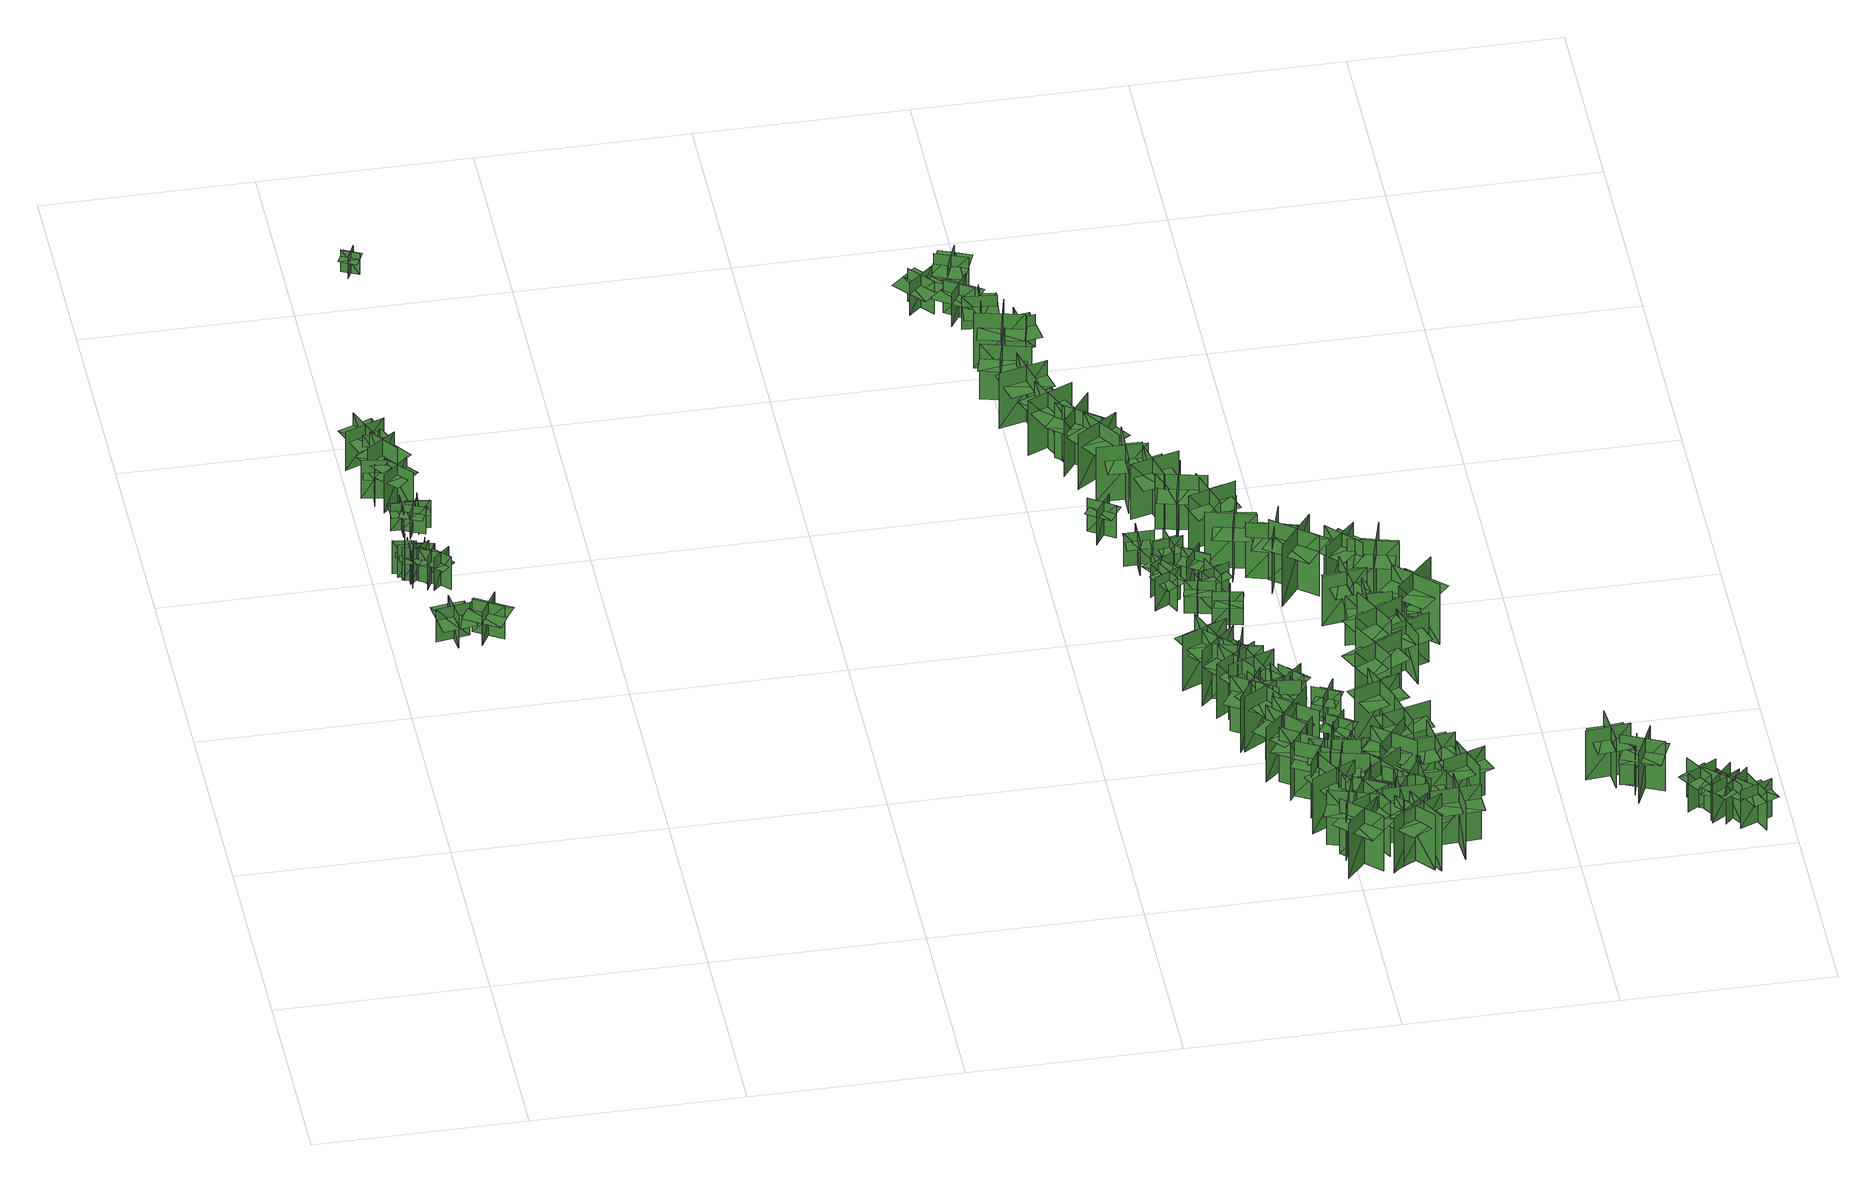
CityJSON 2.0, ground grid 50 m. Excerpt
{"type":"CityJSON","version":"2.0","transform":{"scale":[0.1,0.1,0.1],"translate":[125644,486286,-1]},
"CityObjects":{
"tree1":{"type":"SolitaryVegetationObject","geometry":[{"type":"MultiSurface","lod":"1","boundaries":[[[0,1,2]],[[0,2,3]],[[4,5,6]],[[4,6,7]],[[8,9,10]],[[8,10,11]],[[8,11,12]],[[8,12,13]]]}]},
"tree2":{"type":"SolitaryVegetationObject","geometry":[{"type":"MultiSurface","lod":"1","boundaries":[[[14,15,16]],[[14,16,17]],[[18,19,20]],[[18,20,21]],[[22,23,24]],[[22,24,25]],[[22,25,26]],[[22,26,27]]]}]},
"tree3":{"type":"SolitaryVegetationObject","geometry":[{"type":"MultiSurface","lod":"1","boundaries":[[[28,29,30]],[[28,30,31]],[[32,33,34]],[[32,34,35]],[[36,37,38]],[[36,38,39]],[[36,39,40]],[[36,40,41]]]}]},
"tree4":{"type":"SolitaryVegetationObject","geometry":[{"type":"MultiSurface","lod":"1","boundaries":[[[42,43,44]],[[42,44,45]],[[46,47,48]],[[46,48,49]],[[50,51,52]],[[50,52,53]],[[50,53,54]],[[50,54,55]]]}]},
"tree5":{"type":"SolitaryVegetationObject","geometry":[{"type":"MultiSurface","lod":"1","boundaries":[[[56,57,58]],[[56,58,59]],[[60,61,62]],[[60,62,63]],[[64,65,66]],[[64,66,67]],[[64,67,68]],[[64,68,69]]]}]},
"tree6":{"type":"SolitaryVegetationObject","geometry":[{"type":"MultiSurface","lod":"1","boundaries":[[[70,71,72]],[[70,72,73]],[[74,75,76]],[[74,76,77]],[[78,79,80]],[[78,80,81]],[[78,81,82]],[[78,82,83]]]}]},
"tree7":{"type":"SolitaryVegetationObject","geometry":[{"type":"MultiSurface","lod":"1","boundaries":[[[84,85,86]],[[84,86,87]],[[88,89,90]],[[88,90,91]],[[92,93,94]],[[92,94,95]],[[92,95,96]],[[92,96,97]]]}]},
"tree8":{"type":"SolitaryVegetationObject","geometry":[{"type":"MultiSurface","lod":"1","boundaries":[[[98,99,100]],[[98,100,101]],[[102,103,104]],[[102,104,105]],[[106,107,108]],[[106,108,109]],[[106,109,110]],[[106,110,111]]]}]},
"tree9":{"type":"SolitaryVegetationObject","geometry":[{"type":"MultiSurface","lod":"1","boundaries":[[[112,113,114]],[[112,114,115]],[[116,117,118]],[[116,118,119]],[[120,121,122]],[[120,122,123]],[[120,123,124]],[[120,124,125]]]}]},
"tree10":{"type":"SolitaryVegetationObject","geometry":[{"type":"MultiSurface","lod":"1","boundaries":[[[126,127,128]],[[126,128,129]],[[130,131,132]],[[130,132,133]],[[134,135,136]],[[134,136,137]],[[134,137,138]],[[134,138,139]]]}]},
"tree11":{"type":"SolitaryVegetationObject","geometry":[{"type":"MultiSurface","lod":"1","boundaries":[[[140,141,142]],[[140,142,143]],[[144,145,146]],[[144,146,147]],[[148,149,150]],[[148,150,151]],[[148,151,152]],[[148,152,153]]]}]},
"tree12":{"type":"SolitaryVegetationObject","geometry":[{"type":"MultiSurface","lod":"1","boundaries":[[[154,155,156]],[[154,156,157]],[[158,159,160]],[[158,160,161]],[[162,163,164]],[[162,164,165]],[[162,165,166]],[[162,166,167]]]}]},
"tree13":{"type":"SolitaryVegetationObject","geometry":[{"type":"MultiSurface","lod":"1","boundaries":[[[168,169,170]],[[168,170,171]],[[172,173,174]],[[172,174,175]],[[176,177,178]],[[176,178,179]],[[176,180,181]],[[176,181,177]]]}]},
"tree14":{"type":"SolitaryVegetationObject","geometry":[{"type":"MultiSurface","lod":"1","boundaries":[[[182,183,184]],[[182,184,185]],[[186,187,188]],[[186,188,189]],[[190,191,192]],[[190,192,193]],[[190,193,194]],[[190,194,195]]]}]},
"tree15":{"type":"SolitaryVegetationObject","geometry":[{"type":"MultiSurface","lod":"1","boundaries":[[[196,197,198]],[[196,198,199]],[[200,201,202]],[[200,202,203]],[[204,205,206]],[[204,206,207]],[[204,208,209]],[[204,209,205]]]}]},
"tree16":{"type":"SolitaryVegetationObject","geometry":[{"type":"MultiSurface","lod":"1","boundaries":[[[210,211,212]],[[210,212,213]],[[214,215,216]],[[214,216,217]],[[218,219,220]],[[218,220,221]],[[218,221,222]],[[218,222,223]]]}]},
"tree17":{"type":"SolitaryVegetationObject","geometry":[{"type":"MultiSurface","lod":"1","boundaries":[[[224,225,226]],[[224,226,227]],[[228,229,230]],[[228,230,231]],[[232,233,234]],[[232,234,235]],[[232,235,236]],[[232,236,237]]]}]},
"tree18":{"type":"SolitaryVegetationObject","geometry":[{"type":"MultiSurface","lod":"1","boundaries":[[[238,239,240]],[[238,240,241]],[[242,243,244]],[[242,244,245]],[[246,247,248]],[[246,248,249]],[[246,249,250]],[[246,250,251]]]}]},
"tree19":{"type":"SolitaryVegetationObject","geometry":[{"type":"MultiSurface","lod":"1","boundaries":[[[252,253,254]],[[252,254,255]],[[256,257,258]],[[256,258,259]],[[260,261,262]],[[260,262,263]],[[260,264,265]],[[260,265,261]]]}]},
"tree20":{"type":"SolitaryVegetationObject","geometry":[{"type":"MultiSurface","lod":"1","boundaries":[[[266,267,268]],[[266,268,269]],[[270,271,272]],[[270,272,273]],[[274,275,276]],[[274,276,277]],[[274,278,279]],[[274,279,275]]]}]},
"tree21":{"type":"SolitaryVegetationObject","geometry":[{"type":"MultiSurface","lod":"1","boundaries":[[[280,281,282]],[[280,282,283]],[[284,285,286]],[[284,286,287]],[[288,289,290]],[[288,290,291]],[[288,292,293]],[[288,293,289]]]}]},
"tree22":{"type":"SolitaryVegetationObject","geometry":[{"type":"MultiSurface","lod":"1","boundaries":[[[294,295,296]],[[294,296,297]],[[298,299,300]],[[298,300,301]],[[302,303,304]],[[302,304,305]],[[302,306,307]],[[302,307,303]]]}]},
"tree23":{"type":"SolitaryVegetationObject","geometry":[{"type":"MultiSurface","lod":"1","boundaries":[[[308,309,310]],[[308,310,311]],[[312,313,314]],[[312,314,315]],[[316,317,318]],[[316,318,319]],[[316,320,321]],[[316,321,317]]]}]},
"tree24":{"type":"SolitaryVegetationObject","geometry":[{"type":"MultiSurface","lod":"1","boundaries":[[[322,323,324]],[[322,324,325]],[[326,327,328]],[[326,328,329]],[[330,331,332]],[[330,332,333]],[[330,334,335]],[[330,335,331]]]}]},
"tree25":{"type":"SolitaryVegetationObject","geometry":[{"type":"MultiSurface","lod":"1","boundaries":[[[336,337,338]],[[336,338,339]],[[340,341,342]],[[340,342,343]],[[344,345,346]],[[344,346,347]],[[344,348,349]],[[344,349,345]]]}]},
"tree26":{"type":"SolitaryVegetationObject","geometry":[{"type":"MultiSurface","lod":"1","boundaries":[[[350,351,352]],[[350,352,353]],[[354,355,356]],[[354,356,357]],[[358,359,360]],[[358,360,361]],[[358,362,363]],[[358,363,359]]]}]},
"tree27":{"type":"SolitaryVegetationObject","geometry":[{"type":"MultiSurface","lod":"1","boundaries":[[[364,365,366]],[[364,366,367]],[[368,369,370]],[[368,370,371]],[[372,373,374]],[[372,374,375]],[[372,376,377]],[[372,377,373]]]}]},
"tree28":{"type":"SolitaryVegetationObject","geometry":[{"type":"MultiSurface","lod":"1","boundaries":[[[378,379,380]],[[378,380,381]],[[382,383,384]],[[382,384,385]],[[386,387,388]],[[386,388,389]],[[386,390,391]],[[386,391,387]]]}]},
"tree29":{"type":"SolitaryVegetationObject","geometry":[{"type":"MultiSurface","lod":"1","boundaries":[[[392,393,394]],[[392,394,395]],[[396,397,398]],[[396,398,399]],[[400,401,402]],[[400,402,403]],[[400,404,405]],[[400,405,401]]]}]},
"tree30":{"type":"SolitaryVegetationObject","geometry":[{"type":"MultiSurface","lod":"1","boundaries":[[[406,407,408]],[[406,408,409]],[[410,411,412]],[[410,412,413]],[[414,415,416]],[[414,416,417]],[[414,418,419]],[[414,419,415]]]}]},
"tree31":{"type":"SolitaryVegetationObject","geometry":[{"type":"MultiSurface","lod":"1","boundaries":[[[420,421,422]],[[420,422,423]],[[424,425,426]],[[424,426,427]],[[428,429,430]],[[428,430,431]],[[428,431,432]],[[428,432,433]]]}]},
"tree32":{"type":"SolitaryVegetationObject","geometry":[{"type":"MultiSurface","lod":"1","boundaries":[[[434,435,436]],[[434,436,437]],[[438,439,440]],[[438,440,441]],[[442,443,444]],[[442,444,445]],[[442,446,447]],[[442,447,443]]]}]},
"tree33":{"type":"SolitaryVegetationObject","geometry":[{"type":"MultiSurface","lod":"1","boundaries":[[[448,449,450]],[[448,450,451]],[[452,453,454]],[[452,454,455]],[[456,457,458]],[[456,458,459]],[[456,460,461]],[[456,461,457]]]}]},
"tree34":{"type":"SolitaryVegetationObject","geometry":[{"type":"MultiSurface","lod":"1","boundaries":[[[462,463,464]],[[462,464,465]],[[466,467,468]],[[466,468,469]],[[470,471,472]],[[470,472,473]],[[470,474,475]],[[470,475,471]]]}]},
"tree35":{"type":"SolitaryVegetationObject","geometry":[{"type":"MultiSurface","lod":"1","boundaries":[[[476,477,478]],[[476,478,479]],[[480,481,482]],[[480,482,483]],[[484,485,486]],[[484,486,487]],[[484,488,489]],[[484,489,485]]]}]},
"tree36":{"type":"SolitaryVegetationObject","geometry":[{"type":"MultiSurface","lod":"1","boundaries":[[[490,491,492]],[[490,492,493]],[[494,495,496]],[[494,496,497]],[[498,499,500]],[[498,500,501]],[[498,502,503]],[[498,503,499]]]}]},
"tree37":{"type":"SolitaryVegetationObject","geometry":[{"type":"MultiSurface","lod":"1","boundaries":[[[504,505,506]],[[504,506,507]],[[508,509,510]],[[508,510,511]],[[512,513,514]],[[512,514,515]],[[512,516,517]],[[512,517,513]]]}]},
"tree38":{"type":"SolitaryVegetationObject","geometry":[{"type":"MultiSurface","lod":"1","boundaries":[[[518,519,520]],[[518,520,521]],[[522,523,524]],[[522,524,525]],[[526,527,528]],[[526,528,529]],[[526,530,531]],[[526,531,527]]]}]},
"tree39":{"type":"SolitaryVegetationObject","geometry":[{"type":"MultiSurface","lod":"1","boundaries":[[[532,533,534]],[[532,534,535]],[[536,537,538]],[[536,538,539]],[[540,541,542]],[[540,542,543]],[[540,544,545]],[[540,545,541]]]}]},
"tree40":{"type":"SolitaryVegetationObject","geometry":[{"type":"MultiSurface","lod":"1","boundaries":[[[546,547,548]],[[546,548,549]],[[550,551,552]],[[550,552,553]],[[554,555,556]],[[554,556,557]],[[554,558,559]],[[554,559,555]]]}]},
"tree41":{"type":"SolitaryVegetationObject","geometry":[{"type":"MultiSurface","lod":"1","boundaries":[[[560,561,562]],[[560,562,563]],[[564,565,566]],[[564,566,567]],[[568,569,570]],[[568,570,571]],[[568,572,573]],[[568,573,569]]]}]},
"tree42":{"type":"SolitaryVegetationObject","geometry":[{"type":"MultiSurface","lod":"1","boundaries":[[[574,575,576]],[[574,576,577]],[[578,579,580]],[[578,580,581]],[[582,583,584]],[[582,584,585]],[[582,586,587]],[[582,587,583]]]}]},
"tree43":{"type":"SolitaryVegetationObject","geometry":[{"type":"MultiSurface","lod":"1","boundaries":[[[588,589,590]],[[588,590,591]],[[592,593,594]],[[592,594,595]],[[596,597,598]],[[596,598,599]],[[596,600,601]],[[596,601,597]]]}]},
"tree44":{"type":"SolitaryVegetationObject","geometry":[{"type":"MultiSurface","lod":"1","boundaries":[[[602,603,604]],[[602,604,605]],[[606,607,608]],[[606,608,609]],[[610,611,612]],[[610,612,613]],[[610,614,615]],[[610,615,611]]]}]},
"tree45":{"type":"SolitaryVegetationObject","geometry":[{"type":"MultiSurface","lod":"1","boundaries":[[[616,617,618]],[[616,618,619]],[[620,621,622]],[[620,622,623]],[[624,625,626]],[[624,626,627]],[[624,628,629]],[[624,629,625]]]}]},
"tree46":{"type":"SolitaryVegetationObject","geometry":[{"type":"MultiSurface","lod":"1","boundaries":[[[630,631,632]],[[630,632,633]],[[634,635,636]],[[634,636,637]],[[638,639,640]],[[638,640,641]],[[638,642,643]],[[638,643,639]]]}]},
"tree47":{"type":"SolitaryVegetationObject","geometry":[{"type":"MultiSurface","lod":"1","boundaries":[[[644,645,646]],[[644,646,647]],[[648,649,650]],[[648,650,651]],[[652,653,654]],[[652,654,655]],[[652,656,657]],[[652,657,653]]]}]},
"tree48":{"type":"SolitaryVegetationObject","geometry":[{"type":"MultiSurface","lod":"1","boundaries":[[[658,659,660]],[[658,660,661]],[[662,663,664]],[[662,664,665]],[[666,667,668]],[[666,668,669]],[[666,670,671]],[[666,671,667]]]}]},
"tree49":{"type":"SolitaryVegetationObject","geometry":[{"type":"MultiSurface","lod":"1","boundaries":[[[672,673,674]],[[672,674,675]],[[676,677,678]],[[676,678,679]],[[680,681,682]],[[680,682,683]],[[680,684,685]],[[680,685,681]]]}]},
"tree50":{"type":"SolitaryVegetationObject","geometry":[{"type":"MultiSurface","lod":"1","boundaries":[[[686,687,688]],[[686,688,689]],[[690,691,692]],[[690,692,693]],[[694,695,696]],[[694,696,697]],[[694,697,698]],[[694,698,699]]]}]},
"tree51":{"type":"SolitaryVegetationObject","geometry":[{"type":"MultiSurface","lod":"1","boundaries":[[[700,701,702]],[[700,702,703]],[[704,705,706]],[[704,706,707]],[[708,709,710]],[[708,710,711]],[[708,712,713]],[[708,713,709]]]}]},
"tree52":{"type":"SolitaryVegetationObject","geometry":[{"type":"MultiSurface","lod":"1","boundaries":[[[714,715,716]],[[714,716,717]],[[718,719,720]],[[718,720,721]],[[722,723,724]],[[722,724,725]],[[722,726,727]],[[722,727,723]]]}]},
"tree53":{"type":"SolitaryVegetationObject","geometry":[{"type":"MultiSurface","lod":"1","boundaries":[[[728,729,730]],[[728,730,731]],[[732,733,734]],[[732,734,735]],[[736,737,738]],[[736,738,739]],[[736,740,741]],[[736,741,737]]]}]},
"tree54":{"type":"SolitaryVegetationObject","geometry":[{"type":"MultiSurface","lod":"1","boundaries":[[[742,743,744]],[[742,744,745]],[[746,747,748]],[[746,748,749]],[[750,751,752]],[[750,752,753]],[[750,753,754]],[[750,754,755]]]}]},
"tree55":{"type":"SolitaryVegetationObject","geometry":[{"type":"MultiSurface","lod":"1","boundaries":[[[756,757,758]],[[756,758,759]],[[760,761,762]],[[760,762,763]],[[764,765,766]],[[764,766,767]],[[764,768,769]],[[764,769,765]]]}]},
"tree56":{"type":"SolitaryVegetationObject","geometry":[{"type":"MultiSurface","lod":"1","boundaries":[[[770,771,772]],[[770,772,773]],[[774,775,776]],[[774,776,777]],[[778,779,780]],[[778,780,781]],[[778,782,783]],[[778,783,779]]]}]},
"tree57":{"type":"SolitaryVegetationObject","geometry":[{"type":"MultiSurface","lod":"1","boundaries":[[[784,785,786]],[[784,786,787]],[[788,789,790]],[[788,790,791]],[[792,793,794]],[[792,794,795]],[[792,796,797]],[[792,797,793]]]}]},
"tree58":{"type":"SolitaryVegetationObject","geometry":[{"type":"MultiSurface","lod":"1","boundaries":[[[798,799,800]],[[798,800,801]],[[802,803,804]],[[802,804,805]],[[806,807,808]],[[806,808,809]],[[806,810,811]],[[806,811,807]]]}]},
"tree59":{"type":"SolitaryVegetationObject","geometry":[{"type":"MultiSurface","lod":"1","boundaries":[[[812,813,814]],[[812,814,815]],[[816,817,818]],[[816,818,819]],[[820,821,822]],[[820,822,823]],[[820,823,824]],[[820,824,825]]]}]},
"tree60":{"type":"SolitaryVegetationObject","geometry":[{"type":"MultiSurface","lod":"1","boundaries":[[[826,827,828]],[[826,828,829]],[[830,831,832]],[[830,832,833]],[[834,835,836]],[[834,836,837]],[[834,838,839]],[[834,839,835]]]}]},
"tree61":{"type":"SolitaryVegetationObject","geometry":[{"type":"MultiSurface","lod":"1","boundaries":[[[840,841,842]],[[840,842,843]],[[844,845,846]],[[844,846,847]],[[848,849,850]],[[848,850,851]],[[848,852,853]],[[848,853,849]]]}]},
"tree62":{"type":"SolitaryVegetationObject","geometry":[{"type":"MultiSurface","lod":"1","boundaries":[[[854,855,856]],[[854,856,857]],[[858,859,860]],[[858,860,861]],[[862,863,864]],[[862,864,865]],[[862,866,867]],[[862,867,863]]]}]},
"tree63":{"type":"SolitaryVegetationObject","geometry":[{"type":"MultiSurface","lod":"1","boundaries":[[[868,869,870]],[[868,870,871]],[[872,873,874]],[[872,874,875]],[[876,877,878]],[[876,878,879]],[[876,880,881]],[[876,881,877]]]}]},
"tree64":{"type":"SolitaryVegetationObject","geometry":[{"type":"MultiSurface","lod":"1","boundaries":[[[882,883,884]],[[882,884,885]],[[886,887,888]],[[886,888,889]],[[890,891,892]],[[890,892,893]],[[890,893,894]],[[890,894,895]]]}]},
"tree65":{"type":"SolitaryVegetationObject","geometry":[{"type":"MultiSurface","lod":"1","boundaries":[[[896,897,898]],[[896,898,899]],[[900,901,902]],[[900,902,903]],[[904,905,906]],[[904,906,907]],[[904,908,909]],[[904,909,905]]]}]},
"tree66":{"type":"SolitaryVegetationObject","geometry":[{"type":"MultiSurface","lod":"1","boundaries":[[[910,911,912]],[[910,912,913]],[[914,915,916]],[[914,916,917]],[[918,919,920]],[[918,920,921]],[[918,921,922]],[[918,922,923]]]}]},
"tree67":{"type":"SolitaryVegetationObject","geometry":[{"type":"MultiSurface","lod":"1","boundaries":[[[924,925,926]],[[924,926,927]],[[928,929,930]],[[928,930,931]],[[932,933,934]],[[932,934,935]],[[932,935,936]],[[932,936,937]]]}]},
"tree68":{"type":"SolitaryVegetationObject","geometry":[{"type":"MultiSurface","lod":"1","boundaries":[[[938,939,940]],[[938,940,941]],[[942,943,944]],[[942,944,945]],[[946,947,948]],[[946,948,949]],[[946,949,950]],[[946,950,951]]]}]},
"tree69":{"type":"SolitaryVegetationObject","geometry":[{"type":"MultiSurface","lod":"1","boundaries":[[[952,953,954]],[[952,954,955]],[[956,957,958]],[[956,958,959]],[[960,961,962]],[[960,962,963]],[[960,964,965]],[[960,965,961]]]}]},
"tree70":{"type":"SolitaryVegetationObject","geometry":[{"type":"MultiSurface","lod":"1","boundaries":[[[966,967,968]],[[966,968,969]],[[970,971,972]],[[970,972,973]],[[974,975,976]],[[974,976,977]],[[974,977,978]],[[974,978,979]]]}]},
"tree71":{"type":"SolitaryVegetationObject","geometry":[{"type":"MultiSurface","lod":"1","boundaries":[[[980,981,982]],[[980,982,983]],[[984,985,986]],[[984,986,987]],[[988,989,990]],[[988,990,991]],[[988,992,993]],[[988,993,989]]]}]},
"tree72":{"type":"SolitaryVegetationObject","geometry":[{"type":"MultiSurface","lod":"1","boundaries":[[[994,995,996]],[[994,996,997]],[[998,999,1000]],[[998,1000,1001]],[[1002,1003,1004]],[[1002,1004,1005]],[[1002,1006,1007]],[[1002,1007,1003]]]}]},
"tree73":{"type":"SolitaryVegetationObject","geometry":[{"type":"MultiSurface","lod":"1","boundaries":[[[1008,1009,1010]],[[1008,1010,1011]],[[1012,1013,1014]],[[1012,1014,1015]],[[1016,1017,1018]],[[1016,1018,1019]],[[1016,1020,1021]],[[1016,1021,1017]]]}]},
"tree74":{"type":"SolitaryVegetationObject","geometry":[{"type":"MultiSurface","lod":"1","boundaries":[[[1022,1023,1024]],[[1022,1024,1025]],[[1026,1027,1028]],[[1026,1028,1029]],[[1030,1031,1032]],[[1030,1032,1033]],[[1030,1034,1035]],[[1030,1035,1031]]]}]},
"tree75":{"type":"SolitaryVegetationObject","geometry":[{"type":"MultiSurface","lod":"1","boundaries":[[[1036,1037,1038]],[[1036,1038,1039]],[[1040,1041,1042]],[[1040,1042,1043]],[[1044,1045,1046]],[[1044,1046,1047]],[[1044,1047,1048]],[[1044,1048,1049]]]}]},
"tree76":{"type":"SolitaryVegetationObject","geometry":[{"type":"MultiSurface","lod":"1","boundaries":[[[1050,1051,1052]],[[1050,1052,1053]],[[1054,1055,1056]],[[1054,1056,1057]],[[1058,1059,1060]],[[1058,1060,1061]],[[1058,1062,1063]],[[1058,1063,1059]]]}]},
"tree77":{"type":"SolitaryVegetationObject","geometry":[{"type":"MultiSurface","lod":"1","boundaries":[[[1064,1065,1066]],[[1064,1066,1067]],[[1068,1069,1070]],[[1068,1070,1071]],[[1072,1073,1074]],[[1072,1074,1075]],[[1072,1076,1077]],[[1072,1077,1073]]]}]},
"tree78":{"type":"SolitaryVegetationObject","geometry":[{"type":"MultiSurface","lod":"1","boundaries":[[[1078,1079,1080]],[[1078,1080,1081]],[[1082,1083,1084]],[[1082,1084,1085]],[[1086,1087,1088]],[[1086,1088,1089]],[[1086,1090,1091]],[[1086,1091,1087]]]}]},
"tree79":{"type":"SolitaryVegetationObject","geometry":[{"type":"MultiSurface","lod":"1","boundaries":[[[1092,1093,1094]],[[1092,1094,1095]],[[1096,1097,1098]],[[1096,1098,1099]],[[1100,1101,1102]],[[1100,1102,1103]],[[1100,1104,1105]],[[1100,1105,1101]]]}]},
"tree80":{"type":"SolitaryVegetationObject","geometry":[{"type":"MultiSurface","lod":"1","boundaries":[[[1106,1107,1108]],[[1106,1108,1109]],[[1110,1111,1112]],[[1110,1112,1113]],[[1114,1115,1116]],[[1114,1116,1117]],[[1114,1118,1119]],[[1114,1119,1115]]]}]},
"tree81":{"type":"SolitaryVegetationObject","geometry":[{"type":"MultiSurface","lod":"1","boundaries":[[[1120,1121,1122]],[[1120,1122,1123]],[[1124,1125,1126]],[[1124,1126,1127]],[[1128,1129,1130]],[[1128,1130,1131]],[[1128,1132,1133]],[[1128,1133,1129]]]}]},
"tree82":{"type":"SolitaryVegetationObject","geometry":[{"type":"MultiSurface","lod":"1","boundaries":[[[1134,1135,1136]],[[1134,1136,1137]],[[1138,1139,1140]],[[1138,1140,1141]],[[1142,1143,1144]],[[1142,1144,1145]],[[1142,1146,1147]],[[1142,1147,1143]]]}]},
"tree83":{"type":"SolitaryVegetationObject","geometry":[{"type":"MultiSurface","lod":"1","boundaries":[[[1148,1149,1150]],[[1148,1150,1151]],[[1152,1153,1154]],[[1152,1154,1155]],[[1156,1157,1158]],[[1156,1158,1159]],[[1156,1160,1161]],[[1156,1161,1157]]]}]},
"tree84":{"type":"SolitaryVegetationObject","geometry":[{"type":"MultiSurface","lod":"1","boundaries":[[[1162,1163,1164]],[[1162,1164,1165]],[[1166,1167,1168]],[[1166,1168,1169]],[[1170,1171,1172]],[[1170,1172,1173]],[[1170,1174,1175]],[[1170,1175,1171]]]}]},
"tree85":{"type":"SolitaryVegetationObject","geometry":[{"type":"MultiSurface","lod":"1","boundaries":[[[1176,1177,1178]],[[1176,1178,1179]],[[1180,1181,1182]],[[1180,1182,1183]],[[1184,1185,1186]],[[1184,1186,1187]],[[1184,1188,1189]],[[1184,1189,1185]]]}]},
"tree86":{"type":"SolitaryVegetationObject","geometry":[{"type":"MultiSurface","lod":"1","boundaries":[[[1190,1191,1192]],[[1190,1192,1193]],[[1194,1195,1196]],[[1194,1196,1197]],[[1198,1199,1200]],[[1198,1200,1201]],[[1198,1202,1203]],[[1198,1203,1199]]]}]},
"tree87":{"type":"SolitaryVegetationObject","geometry":[{"type":"MultiSurface","lod":"1","boundaries":[[[1204,1205,1206]],[[1204,1206,1207]],[[1208,1209,1210]],[[1208,1210,1211]],[[1212,1213,1214]],[[1212,1214,1215]],[[1212,1216,1217]],[[1212,1217,1213]]]}]},
"tree88":{"type":"SolitaryVegetationObject","geometry":[{"type":"MultiSurface","lod":"1","boundaries":[[[1218,1219,1220]],[[1218,1220,1221]],[[1222,1223,1224]],[[1222,1224,1225]],[[1226,1227,1228]],[[1226,1228,1229]],[[1226,1230,1231]],[[1226,1231,1227]]]}]},
"tree89":{"type":"SolitaryVegetationObject","geometry":[{"type":"MultiSurface","lod":"1","boundaries":[[[1232,1233,1234]],[[1232,1234,1235]],[[1236,1237,1238]],[[1236,1238,1239]],[[1240,1241,1242]],[[1240,1242,1243]],[[1240,1244,1245]],[[1240,1245,1241]]]}]},
"tree90":{"type":"SolitaryVegetationObject","geometry":[{"type":"MultiSurface","lod":"1","boundaries":[[[1246,1247,1248]],[[1246,1248,1249]],[[1250,1251,1252]],[[1250,1252,1253]],[[1254,1255,1256]],[[1254,1256,1257]],[[1254,1258,1259]],[[1254,1259,1255]]]}]},
"tree91":{"type":"SolitaryVegetationObject","geometry":[{"type":"MultiSurface","lod":"1","boundaries":[[[1260,1261,1262]],[[1260,1262,1263]],[[1264,1265,1266]],[[1264,1266,1267]],[[1268,1269,1270]],[[1268,1270,1271]],[[1268,1272,1273]],[[1268,1273,1269]]]}]},
"tree92":{"type":"SolitaryVegetationObject","geometry":[{"type":"MultiSurface","lod":"1","boundaries":[[[1274,1275,1276]],[[1274,1276,1277]],[[1278,1279,1280]],[[1278,1280,1281]],[[1282,1283,1284]],[[1282,1284,1285]],[[1282,1286,1287]],[[1282,1287,1283]]]}]},
"tree93":{"type":"SolitaryVegetationObject","geometry":[{"type":"MultiSurface","lod":"1","boundaries":[[[1288,1289,1290]],[[1288,1290,1291]],[[1292,1293,1294]],[[1292,1294,1295]],[[1296,1297,1298]],[[1296,1298,1299]],[[1296,1300,1301]],[[1296,1301,1297]]]}]},
"tree94":{"type":"SolitaryVegetationObject","geometry":[{"type":"MultiSurface","lod":"1","boundaries":[[[1302,1303,1304]],[[1302,1304,1305]],[[1306,1307,1308]],[[1306,1308,1309]],[[1310,1311,1312]],[[1310,1312,1313]],[[1310,1314,1315]],[[1310,1315,1311]]]}]},
"tree95":{"type":"SolitaryVegetationObject","geometry":[{"type":"MultiSurface","lod":"1","boundaries":[[[1316,1317,1318]],[[1316,1318,1319]],[[1320,1321,1322]],[[1320,1322,1323]],[[1324,1325,1326]],[[1324,1326,1327]],[[1324,1328,1329]],[[1324,1329,1325]]]}]},
"tree96":{"type":"SolitaryVegetationObject","geometry":[{"type":"MultiSurface","lod":"1","boundaries":[[[1330,1331,1332]],[[1330,1332,1333]],[[1334,1335,1336]],[[1334,1336,1337]],[[1338,1339,1340]],[[1338,1340,1341]],[[1338,1342,1343]],[[1338,1343,1339]]]}]},
"tree97":{"type":"SolitaryVegetationObject","geometry":[{"type":"MultiSurface","lod":"1","boundaries":[[[1344,1345,1346]],[[1344,1346,1347]],[[1348,1349,1350]],[[1348,1350,1351]],[[1352,1353,1354]],[[1352,1354,1355]],[[1352,1356,1357]],[[1352,1357,1353]]]}]},
"tree98":{"type":"SolitaryVegetationObject","geometry":[{"type":"MultiSurface","lod":"1","boundaries":[[[1358,1359,1360]],[[1358,1360,1361]],[[1362,1363,1364]],[[1362,1364,1365]],[[1366,1367,1368]],[[1366,1368,1369]],[[1366,1370,1371]],[[1366,1371,1367]]]}]},
"tree99":{"type":"SolitaryVegetationObject","geometry":[{"type":"MultiSurface","lod":"1","boundaries":[[[1372,1373,1374]],[[1372,1374,1375]],[[1376,1377,1378]],[[1376,1378,1379]],[[1380,1381,1382]],[[1380,1382,1383]],[[1380,1384,1385]],[[1380,1385,1381]]]}]},
"tree100":{"type":"SolitaryVegetationObject","geometry":[{"type":"MultiSurface","lod":"1","boundaries":[[[1386,1387,1388]],[[1386,1388,1389]],[[1390,1391,1392]],[[1390,1392,1393]],[[1394,1395,1396]],[[1394,1396,1397]],[[1394,1398,1399]],[[1394,1399,1395]]]}]},
"tree101":{"type":"SolitaryVegetationObject","geometry":[{"type":"MultiSurface","lod":"1","boundaries":[[[1400,1401,1402]],[[1400,1402,1403]],[[1404,1405,1406]],[[1404,1406,1407]],[[1408,1409,1410]],[[1408,1410,1411]],[[1408,1412,1413]],[[1408,1413,1409]]]}]},
"tree102":{"type":"SolitaryVegetationObject","geometry":[{"type":"MultiSurface","lod":"1","boundaries":[[[1414,1415,1416]],[[1414,1416,1417]],[[1418,1419,1420]],[[1418,1420,1421]],[[1422,1423,1424]],[[1422,1424,1425]],[[1422,1426,1427]],[[1422,1427,1423]]]}]},
"tree103":{"type":"SolitaryVegetationObject","geometry":[{"type":"MultiSurface","lod":"1","boundaries":[[[1428,1429,1430]],[[1428,1430,1431]],[[1432,1433,1434]],[[1432,1434,1435]],[[1436,1437,1438]],[[1436,1438,1439]],[[1436,1440,1441]],[[1436,1441,1437]]]}]}
},
"vertices":[
[179,1258,23],[179,1258,116],[100,1246,116],[100,1246,23],[146,1215,23],[146,1215,116],[135,1292,116],[135,1292,23],[148,1203,86],[188,1209,86],[174,1304,86],[134,1299,86],[94,1293,86],[108,1197,86],
[68,1475,28],[78,1528,28],[78,1528,120],[68,1475,120],[98,1496,28],[98,1496,120],[45,1505,120],[45,1505,28],[96,1496,90],[100,1518,90],[57,1526,90],[53,1504,90],[49,1481,90],[92,1474,90],
[81,1511,28],[79,1457,28],[79,1457,121],[81,1511,121],[55,1487,28],[55,1487,121],[109,1485,121],[109,1485,28],[57,1487,91],[56,1464,91],[100,1463,91],[100,1486,91],[101,1508,91],[57,1509,91],
[93,1495,29],[81,1442,29],[81,1442,122],[93,1495,122],[63,1476,29],[63,1476,122],[116,1464,122],[116,1464,29],[65,1476,92],[60,1453,92],[102,1444,92],[107,1466,92],[112,1488,92],[70,1498,92],
[81,1459,30],[126,1489,30],[126,1489,123],[81,1459,123],[116,1452,30],[116,1452,123],[87,1497,123],[87,1497,30],[115,1454,93],[134,1466,93],[111,1502,93],[92,1490,93],[73,1478,93],[96,1441,93],
[112,1425,33],[137,1473,33],[137,1473,126],[112,1425,126],[146,1436,33],[146,1436,126],[98,1461,126],[98,1461,33],[144,1437,96],[155,1457,96],[116,1477,96],[106,1457,96],[95,1437,96],[134,1417,96],
[127,1453,35],[164,1414,35],[164,1414,128],[127,1453,128],[126,1417,35],[126,1417,128],[165,1454,128],[165,1454,35],[127,1418,98],[143,1402,98],[175,1432,98],[159,1448,98],[143,1465,98],[112,1435,98],
[140,1512,34],[98,1523,34],[98,1523,95],[140,1512,95],[125,1537,34],[115,1494,34],[115,1494,95],[125,1537,95],[125,1537,78],[104,1543,78],[93,1500,78],[115,1494,78],[136,1489,78],[147,1532,78],
[196,1197,38],[196,1197,131],[237,1267,131],[237,1267,38],[183,1250,38],[183,1250,131],[250,1211,131],[250,1211,38],[173,1256,101],[153,1221,101],[236,1173,101],[256,1208,101],[277,1242,101],[193,1291,101],
[70,1666,22],[125,1666,22],[125,1666,99],[70,1666,99],[96,1640,22],[95,1695,22],[95,1695,99],[96,1640,99],[96,1640,78],[123,1640,78],[123,1695,78],[95,1695,78],[68,1695,78],[68,1640,78],
[28,1805,14],[90,1796,14],[90,1796,123],[28,1805,123],[53,1771,14],[53,1771,123],[62,1834,123],[62,1834,14],[53,1774,88],[79,1770,88],[87,1820,88],[61,1824,88],[35,1828,88],[27,1778,88],
[95,1659,25],[145,1637,25],[145,1637,102],[95,1659,102],[108,1625,25],[130,1675,25],[130,1675,102],[108,1625,102],[108,1625,81],[133,1614,81],[155,1665,81],[130,1675,81],[104,1686,81],[83,1635,81],
[43,1805,14],[112,1855,14],[112,1855,155],[43,1805,155],[108,1795,14],[58,1864,14],[58,1864,155],[108,1795,155],[108,1795,109],[58,1864,109],[20,1837,109],[70,1767,109],[145,1822,109],[96,1891,109],
[107,1672,21],[162,1665,21],[162,1665,97],[107,1672,97],[130,1643,21],[136,1698,21],[136,1698,97],[130,1643,97],[130,1643,76],[157,1639,76],[164,1694,76],[136,1698,76],[109,1701,76],[102,1646,76],
[70,1744,14],[131,1800,14],[131,1800,123],[70,1744,123],[135,1741,14],[80,1803,14],[80,1803,123],[135,1741,123],[75,1749,95],[131,1800,95],[109,1824,95],[53,1773,95],[97,1725,95],[153,1775,95],
[12,1912,15],[105,1949,15],[105,1949,124],[12,1912,124],[78,1884,15],[41,1978,15],[41,1978,124],[78,1884,124],[76,1888,93],[117,1904,93],[84,1990,93],[43,1974,93],[2,1958,93],[35,1872,93],
[106,1870,17],[47,1893,17],[47,1893,126],[106,1870,126],[89,1908,17],[89,1908,126],[66,1850,126],[66,1850,17],[88,1906,91],[63,1916,91],[45,1869,91],[70,1859,91],[94,1849,91],[113,1897,91],
[134,2566,45],[153,2606,45],[153,2606,106],[134,2566,106],[162,2575,45],[122,2595,45],[122,2595,106],[162,2575,106],[162,2575,89],[171,2595,89],[132,2615,89],[122,2595,89],[113,2575,89],[152,2556,89],
[1723,762,31],[1832,809,31],[1832,809,188],[1723,762,188],[1810,728,31],[1764,837,31],[1764,837,188],[1810,728,188],[1733,766,147],[1832,809,147],[1814,852,147],[1714,809,147],[1751,723,147],[1850,766,147],
[1813,520,29],[1876,620,29],[1876,620,186],[1813,520,186],[1904,541,29],[1804,604,29],[1804,604,186],[1904,541,186],[1818,528,145],[1876,620,145],[1836,644,145],[1779,553,145],[1858,503,145],[1915,595,145],
[1757,701,30],[1843,782,30],[1843,782,187],[1757,701,187],[1850,698,30],[1769,784,30],[1769,784,187],[1850,698,187],[1764,707,146],[1843,782,146],[1811,816,146],[1732,741,146],[1796,673,146],[1875,748,146],
[1862,623,31],[1796,721,31],[1796,721,187],[1862,623,187],[1879,715,31],[1781,649,31],[1781,649,187],[1879,715,187],[1856,632,147],[1796,721,147],[1757,695,147],[1818,606,147],[1895,658,147],[1835,747,147],
[1850,402,29],[1938,481,29],[1938,481,185],[1850,402,185],[1943,398,29],[1864,485,29],[1864,485,185],[1943,398,185],[1858,408,145],[1938,481,145],[1907,516,145],[1826,443,145],[1889,374,145],[1969,446,145],
[1978,334,28],[1880,401,28],[1880,401,184],[1978,334,184],[1960,426,28],[1893,328,28],[1893,328,184],[1960,426,184],[1970,340,144],[1880,401,144],[1854,362,144],[1943,301,144],[1996,378,144],[1907,439,144],
[2057,119,28],[1944,154,28],[1944,154,184],[2057,119,184],[2012,201,28],[1977,88,28],[1977,88,184],[2012,201,184],[2047,122,144],[1944,154,144],[1930,109,144],[2033,77,144],[2061,166,144],[1957,198,144],
[1968,120,25],[2055,40,25],[2055,40,182],[1968,120,182],[1972,27,25],[2053,114,25],[2053,114,182],[1972,27,182],[1976,113,141],[2055,40,141],[2087,74,141],[2007,148,141],[1944,79,141],[2023,6,141],
[1844,608,31],[1904,507,31],[1904,507,188],[1844,608,188],[1822,517,31],[1923,578,31],[1923,578,188],[1822,517,188],[1849,599,147],[1904,507,147],[1944,530,147],[1889,623,147],[1809,575,147],[1864,483,147],
[1612,1362,44],[1672,1324,44],[1672,1324,138],[1612,1362,138],[1624,1307,44],[1663,1367,44],[1663,1367,138],[1624,1307,138],[1617,1359,114],[1672,1324,114],[1687,1347,114],[1632,1382,114],[1602,1335,114],[1657,1300,114],
[1950,288,27],[2003,183,27],[2003,183,184],[1950,288,184],[1921,199,27],[2026,252,27],[2026,252,184],[1921,199,184],[1954,279,144],[2003,183,144],[2044,204,144],[1996,300,144],[1912,258,144],[1961,162,144],
[1902,345,28],[2004,287,28],[2004,287,185],[1902,345,185],[1927,256,28],[1985,358,28],[1985,358,185],[1927,256,185],[1910,340,144],[2004,287,144],[2027,328,144],[1933,381,144],[1887,300,144],[1981,246,144],
[1357,2206,47],[1357,2206,140],[1416,2260,140],[1416,2260,47],[1361,2260,47],[1361,2260,140],[1412,2203,140],[1412,2203,47],[1353,2269,110],[1323,2242,110],[1387,2170,110],[1417,2197,110],[1447,2224,110],[1383,2296,110],
[1863,771,30],[1831,657,30],[1831,657,187],[1863,771,187],[1782,725,30],[1895,693,30],[1895,693,187],[1782,725,187],[1860,761,146],[1831,657,146],[1876,645,146],[1905,749,146],[1815,774,146],[1786,670,146],
[1728,1097,46],[1760,1034,46],[1760,1034,140],[1728,1097,140],[1711,1043,46],[1774,1076,46],[1774,1076,140],[1711,1043,140],[1730,1092,116],[1760,1034,116],[1785,1047,116],[1755,1105,116],[1705,1079,116],[1735,1021,116],
[1700,1176,47],[1701,1247,47],[1701,1247,141],[1700,1176,141],[1740,1216,47],[1669,1216,47],[1669,1216,141],[1740,1216,141],[1700,1183,116],[1701,1247,116],[1673,1247,116],[1672,1183,116],[1728,1182,116],[1729,1247,116],
[1757,1076,47],[1718,1135,47],[1718,1135,141],[1757,1076,141],[1768,1131,47],[1709,1092,47],[1709,1092,141],[1768,1131,141],[1754,1081,116],[1718,1135,116],[1694,1120,116],[1731,1066,116],[1777,1097,116],[1741,1151,116],
[1846,728,29],[1887,617,29],[1887,617,185],[1846,728,185],[1808,643,29],[1918,684,29],[1918,684,185],[1808,643,185],[1849,718,145],[1887,617,145],[1931,633,145],[1893,735,145],[1805,702,145],[1843,601,145],
[1959,558,30],[1841,573,30],[1841,573,187],[1959,558,187],[1901,631,30],[1886,514,30],[1886,514,187],[1901,631,187],[1949,559,147],[1841,573,147],[1836,526,147],[1943,513,147],[1954,606,147],[1847,619,147],
[1978,440,29],[1884,512,29],[1884,512,186],[1978,440,186],[1965,533,29],[1893,439,29],[1893,439,186],[1965,533,186],[1970,446,145],[1884,512,145],[1856,476,145],[1941,409,145],[1998,483,145],[1913,549,145],
[1573,1853,42],[1459,1884,42],[1459,1884,199],[1573,1853,199],[1526,1934,42],[1495,1820,42],[1495,1820,199],[1526,1934,199],[1563,1856,158],[1459,1884,158],[1447,1839,158],[1551,1811,158],[1575,1901,158],[1471,1929,158],
[1484,1774,38],[1599,1802,38],[1599,1802,195],[1484,1774,195],[1565,1726,38],[1536,1841,38],[1536,1841,195],[1565,1726,195],[1494,1776,154],[1599,1802,154],[1587,1848,154],[1483,1821,154],[1505,1731,154],[1610,1757,154],
[1606,1620,43],[1557,1727,43],[1557,1727,200],[1606,1620,200],[1638,1707,43],[1530,1659,43],[1530,1659,200],[1638,1707,200],[1601,1629,160],[1557,1727,160],[1515,1708,160],[1559,1610,160],[1644,1648,160],[1600,1746,160],
[1983,215,30],[2012,329,30],[2012,329,187],[1983,215,187],[2063,263,30],[1948,292,30],[1948,292,187],[2063,263,187],[1985,224,146],[2012,329,146],[1967,341,146],[1940,236,146],[2030,213,146],[2057,318,146],
[2002,120,28],[2058,224,28],[2058,224,185],[2002,120,185],[2091,148,28],[1987,203,28],[1987,203,185],[2091,148,185],[2007,129,145],[2058,224,145],[2017,246,145],[1966,151,145],[2048,107,145],[2099,202,145],
[2053,318,30],[1938,345,30],[1938,345,186],[2053,318,186],[2003,397,30],[1976,282,30],[1976,282,186],[2003,397,186],[2043,320,146],[1938,345,146],[1927,300,146],[2032,275,146],[2054,366,146],[1948,390,146],
[2023,191,27],[2078,87,27],[2078,87,184],[2023,191,184],[1996,102,27],[2100,157,27],[2100,157,184],[1996,102,184],[2027,182,144],[2078,87,144],[2119,109,144],[2069,204,144],[1986,161,144],[2037,65,144],
[1842,1005,48],[1773,1021,48],[1773,1021,141],[1842,1005,141],[1812,1052,48],[1796,983,48],[1796,983,141],[1812,1052,141],[1836,1007,117],[1773,1021,117],[1767,994,117],[1830,979,117],[1842,1034,117],[1779,1048,117],
[1681,1568,44],[1587,1640,44],[1587,1640,201],[1681,1568,201],[1667,1661,44],[1596,1567,44],[1596,1567,201],[1667,1661,201],[1673,1575,161],[1587,1640,161],[1559,1602,161],[1645,1537,161],[1701,1612,161],[1615,1677,161],
[1760,1216,49],[1773,1147,49],[1773,1147,143],[1760,1216,143],[1729,1170,49],[1799,1183,49],[1799,1183,143],[1729,1170,143],[1762,1210,119],[1773,1147,119],[1801,1152,119],[1789,1215,119],[1734,1205,119],[1746,1142,119],
[1734,1216,49],[1777,1197,49],[1777,1197,112],[1734,1216,112],[1748,1181,49],[1767,1225,49],[1767,1225,112],[1748,1181,112],[1738,1214,96],[1777,1197,96],[1785,1214,96],[1745,1232,96],[1730,1197,96],[1770,1180,96],
[1445,2162,38],[1445,2162,131],[1489,2229,131],[1489,2229,38],[1435,2216,38],[1435,2216,131],[1500,2173,131],[1500,2173,38],[1425,2222,101],[1403,2189,101],[1484,2136,101],[1506,2169,101],[1528,2203,101],[1448,2256,101],
[1467,2006,36],[1582,1979,36],[1582,1979,193],[1467,2006,193],[1516,1927,36],[1543,2042,36],[1543,2042,193],[1516,1927,193],[1476,2004,152],[1582,1979,152],[1592,2025,152],[1487,2049,152],[1466,1958,152],[1571,1934,152],
[1618,1512,47],[1716,1578,47],[1716,1578,203],[1618,1512,203],[1709,1494,47],[1644,1593,47],[1644,1593,203],[1709,1494,203],[1626,1518,163],[1716,1578,163],[1690,1616,163],[1600,1557,163],[1652,1479,163],[1742,1539,163],
[1952,675,27],[1951,604,27],[1951,604,121],[1952,675,121],[1912,636,27],[1983,635,27],[1983,635,121],[1912,636,121],[1952,669,96],[1951,604,96],[1979,604,96],[1980,669,96],[1924,670,96],[1923,605,96],
[1545,2141,37],[1545,2141,130],[1465,2148,130],[1465,2148,37],[1503,2107,37],[1503,2107,130],[1510,2184,130],[1510,2184,37],[1502,2095,100],[1542,2091,100],[1551,2187,100],[1511,2191,100],[1471,2195,100],[1462,2099,100],
[2078,35,20],[2167,113,20],[2167,113,176],[2078,35,176],[2171,30,20],[2094,118,20],[2094,118,176],[2171,30,176],[2086,42,136],[2167,113,136],[2136,148,136],[2055,77,136],[2117,7,136],[2198,78,136],
[1792,1091,48],[1831,1150,48],[1831,1150,142],[1792,1091,142],[1847,1102,48],[1788,1142,48],[1788,1142,142],[1847,1102,142],[1795,1096,118],[1831,1150,118],[1808,1166,118],[1772,1112,118],[1818,1081,118],[1854,1134,118],
[1719,1527,43],[1715,1409,43],[1715,1409,200],[1719,1527,200],[1651,1463,43],[1769,1459,43],[1769,1459,200],[1651,1463,200],[1719,1517,159],[1715,1409,159],[1761,1407,159],[1766,1515,159],[1672,1519,159],[1668,1411,159],
[1828,971,47],[1897,956,47],[1897,956,141],[1828,971,141],[1859,924,47],[1874,993,47],[1874,993,141],[1859,924,141],[1834,969,116],[1897,956,116],[1903,983,116],[1840,997,116],[1828,942,116],[1891,928,116],
[1432,2318,36],[1432,2318,129],[1506,2289,129],[1506,2289,36],[1482,2339,36],[1482,2339,129],[1454,2267,129],[1454,2267,36],[1486,2350,99],[1449,2365,99],[1414,2275,99],[1451,2260,99],[1489,2246,99],[1524,2335,99],
[2176,142,23],[2058,140,23],[2058,140,180],[2176,142,180],[2108,207,23],[2110,88,23],[2110,88,180],[2108,207,180],[2166,142,139],[2058,140,139],[2059,93,139],[2167,95,139],[2165,189,139],[2057,187,139],
[2126,198,20],[2054,292,20],[2054,292,176],[2126,198,176],[2137,291,20],[2044,218,20],[2044,218,176],[2137,291,176],[2120,206,136],[2054,292,136],[2017,263,136],[2083,178,136],[2157,235,136],[2090,320,136],
[1932,706,28],[1981,655,28],[1981,655,122],[1932,706,122],[1931,650,28],[1982,699,28],[1982,699,122],[1931,650,122],[1936,702,98],[1981,655,98],[2001,675,98],[1956,721,98],[1916,683,98],[1961,636,98],
[1884,1073,46],[1818,1046,46],[1818,1046,140],[1884,1073,140],[1832,1094,46],[1859,1029,46],[1859,1029,140],[1832,1094,140],[1878,1071,116],[1818,1046,116],[1829,1020,116],[1889,1045,116],[1867,1097,116],[1807,1072,116],
[2002,507,27],[2038,533,27],[2038,533,88],[2002,507,88],[2032,502,27],[2006,538,27],[2006,538,88],[2032,502,88],[2032,502,71],[2049,515,71],[2024,551,71],[2006,538,71],[1988,525,71],[2014,489,71],
[2096,53,18],[2200,108,18],[2200,108,174],[2096,53,174],[2185,26,18],[2130,130,18],[2130,130,174],[2185,26,174],[2104,58,134],[2200,108,134],[2178,150,134],[2083,99,134],[2126,16,134],[2222,67,134],
[2027,429,27],[2071,435,27],[2071,435,89],[2027,429,89],[2050,411,27],[2045,455,27],[2045,455,89],[2050,411,89],[2050,411,72],[2072,414,72],[2067,458,72],[2045,455,72],[2023,452,72],[2028,408,72],
[2026,399,26],[2091,412,26],[2091,412,118],[2026,399,118],[2062,374,26],[2049,439,26],[2049,439,118],[2062,374,118],[2062,374,92],[2095,381,92],[2081,446,92],[2049,439,92],[2016,433,92],[2030,368,92],
[2049,520,26],[2012,465,26],[2012,465,119],[2049,520,119],[2006,512,26],[2061,474,26],[2061,474,119],[2006,512,119],[2006,512,93],[1987,484,93],[2042,447,93],[2061,474,93],[2079,502,93],[2024,539,93],
[1785,1338,42],[1755,1452,42],[1755,1452,199],[1785,1338,199],[1832,1418,42],[1717,1389,42],[1717,1389,199],[1832,1418,199],[1782,1347,159],[1755,1452,159],[1710,1441,159],[1737,1336,159],[1827,1359,159],[1801,1464,159],
[1618,2060,34],[1618,2060,127],[1539,2049,127],[1539,2049,34],[1585,2018,34],[1585,2018,127],[1574,2094,127],[1574,2094,34],[1586,2006,97],[1626,2012,97],[1612,2107,97],[1573,2101,97],[1533,2095,97],[1547,2000,97],
[2176,251,19],[2113,151,19],[2113,151,175],[2176,251,175],[2085,230,19],[2185,166,19],[2185,166,175],[2085,230,175],[2171,242,135],[2113,151,135],[2152,126,135],[2210,217,135],[2131,267,135],[2074,176,135],
[2044,630,28],[2011,567,28],[2011,567,122],[2044,630,122],[1991,613,28],[2053,580,28],[2053,580,122],[1991,613,122],[2041,625,97],[2011,567,97],[2036,554,97],[2066,612,97],[2016,638,97],[1986,580,97],
[1801,1269,41],[1829,1384,41],[1829,1384,198],[1801,1269,198],[1880,1319,41],[1765,1346,41],[1765,1346,198],[1880,1319,198],[1803,1279,157],[1829,1384,157],[1783,1395,157],[1758,1290,157],[1849,1268,157],[1874,1373,157],
[2168,254,19],[2176,136,19],[2176,136,175],[2168,254,175],[2107,183,19],[2225,191,19],[2225,191,175],[2107,183,175],[2169,244,135],[2176,136,135],[2222,139,135],[2216,247,135],[2122,241,135],[2129,133,135],
[2149,227,24],[2177,193,24],[2177,193,85],[2149,227,85],[2146,198,24],[2180,226,24],[2180,226,85],[2146,198,85],[2146,198,68],[2160,181,68],[2194,208,68],[2180,226,68],[2166,243,68],[2132,215,68],
[2178,302,23],[2085,375,23],[2085,375,179],[2178,302,179],[2166,394,23],[2093,301,23],[2093,301,179],[2166,394,179],[2170,308,139],[2085,375,139],[2056,338,139],[2141,271,139],[2199,344,139],[2114,411,139],
[1939,1294,38],[1826,1258,38],[1826,1258,194],[1939,1294,194],[1856,1336,38],[1892,1224,38],[1892,1224,194],[1856,1336,194],[1929,1291,154],[1826,1258,154],[1841,1214,154],[1944,1246,154],[1915,1335,154],[1812,1303,154],
[1931,1239,40],[1903,1125,40],[1903,1125,196],[1931,1239,196],[1851,1191,40],[1966,1162,40],[1966,1162,196],[1851,1191,196],[1929,1230,156],[1903,1125,156],[1948,1114,156],[1974,1219,156],[1883,1241,156],[1857,1136,156],
[2175,117,19],[2293,124,19],[2293,124,176],[2175,117,176],[2245,56,19],[2238,174,19],[2238,174,176],[2245,56,176],[2185,118,136],[2293,124,136],[2290,170,136],[2182,165,136],[2187,71,136],[2295,77,136],
[2071,505,27],[2181,548,27],[2181,548,184],[2071,505,184],[2157,468,27],[2114,578,27],[2114,578,184],[2157,468,184],[2081,508,144],[2181,548,144],[2164,592,144],[2063,552,144],[2098,465,144],[2198,505,144],
[2233,439,26],[2119,409,26],[2119,409,182],[2233,439,182],[2152,485,26],[2182,371,26],[2182,371,182],[2152,485,182],[2223,436,142],[2119,409,142],[2131,364,142],[2235,391,142],[2212,481,142],[2107,454,142],
[2216,389,25],[2230,284,25],[2230,284,166],[2216,389,166],[2165,322,25],[2271,336,25],[2271,336,166],[2165,322,166],[2217,380,129],[2230,284,129],[2272,289,129],[2258,386,129],[2175,374,129],[2188,278,129],
[2017,1181,40],[1983,1068,40],[1983,1068,197],[2017,1181,197],[1935,1136,40],[2048,1103,40],[2048,1103,197],[1935,1136,197],[2014,1172,156],[1983,1068,156],[2028,1055,156],[2059,1158,156],[1969,1185,156],[1938,1082,156],
[2209,677,31],[2093,617,31],[2093,617,203],[2209,677,203],[2110,707,31],[2170,592,31],[2170,592,203],[2110,707,203],[2199,672,159],[2093,617,159],[2117,572,159],[2222,626,159],[2175,717,159],[2070,663,159],
[2228,237,26],[2328,272,26],[2328,272,167],[2228,237,167],[2304,201,26],[2268,301,26],[2268,301,167],[2304,201,167],[2236,240,130],[2328,272,130],[2314,312,130],[2222,279,130],[2250,200,130],[2342,233,130],
[1984,1118,41],[2086,1038,41],[2086,1038,213],[1984,1118,213],[1997,1016,41],[2077,1119,41],[2077,1119,213],[1997,1016,213],[1992,1111,168],[2086,1038,168],[2118,1079,168],[2024,1152,168],[1961,1070,168],[2055,998,168],
[2230,786,43],[2114,728,43],[2114,728,215],[2230,786,215],[2133,818,43],[2190,701,43],[2190,701,215],[2133,818,215],[2220,781,171],[2114,728,171],[2136,682,171],[2243,735,171],[2198,827,171],[2091,774,171],
[2122,992,44],[2137,887,44],[2137,887,185],[2122,992,185],[2072,925,44],[2177,940,44],[2177,940,185],[2072,925,185],[2123,983,149],[2137,887,149],[2179,894,149],[2165,990,149],[2081,977,149],[2096,881,149],
[2218,844,44],[2111,846,44],[2111,846,185],[2218,844,185],[2159,904,44],[2157,798,44],[2157,798,185],[2159,904,185],[2209,844,148],[2111,846,148],[2111,804,148],[2208,802,148],[2210,886,148],[2112,888,148],
[2248,676,45],[2215,777,45],[2215,777,186],[2248,676,186],[2285,752,45],[2185,718,45],[2185,718,186],[2285,752,186],[2246,685,150],[2215,777,150],[2175,763,150],[2206,671,150],[2285,698,150],[2254,790,150],
[2105,1059,23],[2181,1134,23],[2181,1134,164],[2105,1059,164],[2189,1059,23],[2115,1135,23],[2115,1135,164],[2189,1059,164],[2112,1066,128],[2181,1134,128],[2152,1164,128],[2082,1096,128],[2141,1036,128],[2210,1104,128],
[2201,882,28],[2284,884,28],[2284,884,138],[2201,882,138],[2249,837,28],[2247,920,28],[2247,920,138],[2249,837,138],[2209,882,110],[2284,884,110],[2283,917,110],[2208,915,110],[2209,850,110],[2285,851,110],
[2238,1126,7],[2206,1012,7],[2206,1012,163],[2238,1126,163],[2157,1079,7],[2271,1048,7],[2271,1048,163],[2157,1079,163],[2235,1116,123],[2206,1012,123],[2251,1000,123],[2280,1104,123],[2190,1129,123],[2161,1025,123],
[2327,842,20],[2233,932,20],[2233,932,192],[2327,842,192],[2324,945,20],[2234,851,20],[2234,851,192],[2324,945,192],[2319,850,148],[2233,932,148],[2198,895,148],[2284,813,148],[2355,887,148],[2269,969,148],
[2611,331,42],[2621,225,42],[2621,225,183],[2611,331,183],[2558,266,42],[2663,276,42],[2663,276,183],[2558,266,183],[2612,322,147],[2621,225,147],[2662,229,147],[2654,326,147],[2570,319,147],[2579,222,147],
[2714,231,33],[2633,249,33],[2633,249,143],[2714,231,143],[2678,286,33],[2660,205,33],[2660,205,143],[2678,286,143],[2707,233,115],[2633,249,115],[2626,217,115],[2700,201,115],[2714,265,115],[2640,281,115],
[2634,255,29],[2731,212,29],[2731,212,170],[2634,255,170],[2664,177,29],[2707,274,29],[2707,274,170],[2664,177,170],[2642,251,133],[2731,212,133],[2748,250,133],[2659,289,133],[2625,213,133],[2714,173,133],
[2840,174,25],[2769,131,25],[2769,131,135],[2840,174,135],[2776,189,25],[2819,118,25],[2819,118,135],[2776,189,135],[2834,170,107],[2769,131,107],[2786,103,107],[2850,142,107],[2817,198,107],[2752,159,107],
[2839,162,25],[2817,107,25],[2817,107,103],[2839,162,103],[2796,143,25],[2851,121,25],[2851,121,103],[2796,143,103],[2837,157,83],[2817,107,83],[2839,98,83],[2859,148,83],[2815,166,83],[2795,115,83],
[2870,157,23],[2815,94,23],[2815,94,133],[2870,157,133],[2805,152,23],[2867,97,23],[2867,97,133],[2805,152,133],[2865,151,105],[2815,94,105],[2840,73,105],[2890,130,105],[2841,173,105],[2791,116,105],
[2817,85,23],[2886,130,23],[2886,130,133],[2817,85,133],[2881,71,23],[2836,141,23],[2836,141,133],[2881,71,133],[2823,89,105],[2886,130,105],[2868,157,105],[2805,116,105],[2840,61,105],[2904,102,105],
[2905,70,23],[2845,128,23],[2845,128,132],[2905,70,132],[2903,135,23],[2846,76,23],[2846,76,132],[2903,135,132],[2899,75,104],[2845,128,104],[2822,104,104],[2877,51,104],[2922,98,104],[2868,151,104],
[2901,116,21],[2932,40,21],[2932,40,130],[2901,116,130],[2876,56,21],[2952,87,21],[2952,87,130],[2876,56,130],[2903,110,102],[2932,40,102],[2963,52,102],[2933,122,102],[2873,97,102],[2902,27,102]
]}
